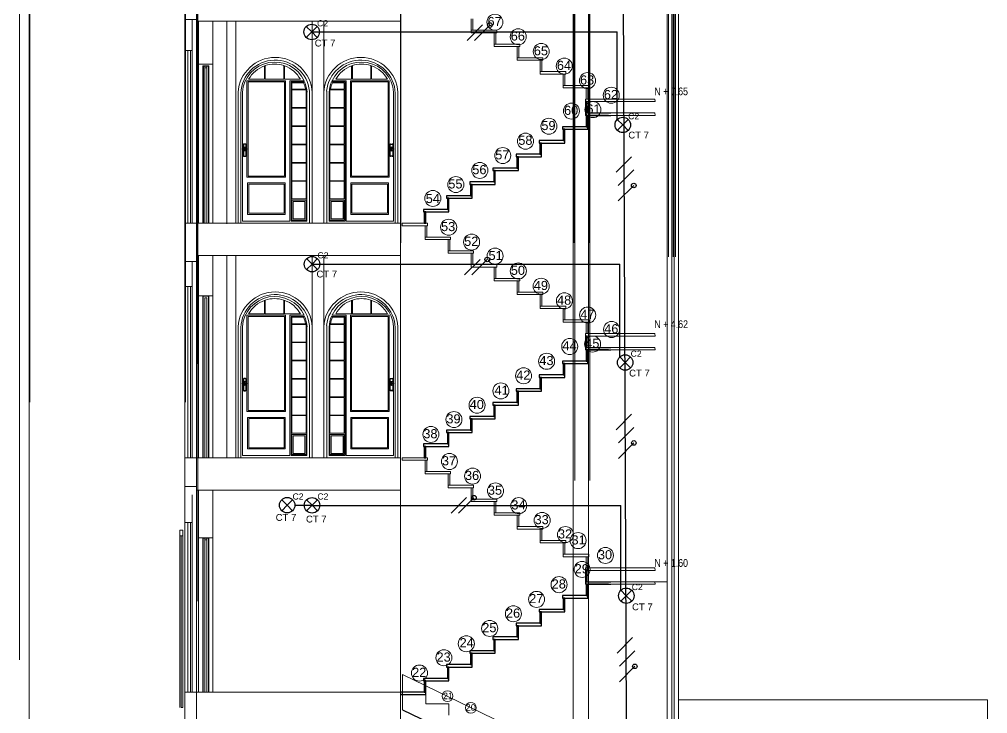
# Model space of a CAD drawing. Header units: metres. Extents: x 0 to 175, y -70 to 21.
# Drawn here: x 137.7 to 150.26, y -63.19 to -54.19 of the extents above; entities that cross this region are included whole.
import ezdxf

# ---------------------------------------------------------------- set-up
doc = ezdxf.new("R2010")
doc.units = ezdxf.units.M
doc.header["$LTSCALE"] = 0.5
for name, color, linetype, lineweight in [('arquitecturapasito', 252, 'Continuous', 5), ('DEP-LEJOS1', 36, 'Continuous', 25), ('DEP-LEJOS2', 36, 'Continuous', 9), ('escaleras', 44, 'Continuous', 9), ('puertas', 34, 'Continuous', 9)]:
    doc.layers.add(name, color=color, linetype=linetype, lineweight=lineweight)
for name, color, linetype in [('FASES', 7, 'Continuous'), ('LUMINARIA', 1, 'Continuous'), ('TUBERIA-TECHO-PARED', 7, 'Continuous')]:
    doc.layers.add(name, color=color, linetype=linetype)
doc.styles.add('MtXpl_Arial_Narrow', font='')
doc.styles.get("Standard").update_dxf_attribs({"font": 'arial.ttf'})
doc.styles.get('MtXpl_Arial_Narrow').set_extended_font_data('Arial Narrow')

# ---------------------------------------------------------------- blocks, each defined once
blk = doc.blocks.new('Lampara')
at = {"layer": 'LUMINARIA'}
for q in [(-0.071, 0.071), (-0.071, -0.071), (0.071, 0.071), (0.071, -0.071)]:
    blk.add_line((0, 0), q, dxfattribs=at)
blk.add_circle((0, 0), 0.1, dxfattribs=at)
blk = doc.blocks.new('FASE NEUTRO')
at = {"layer": 'FASES', "ltscale": 0.5}
h = blk.add_hatch(dxfattribs=at)
h.set_pattern_fill('ANGLE', color=256)
h.set_pattern_definition([(0, (0, 0), (0, 6.985), [5.08, -1.905]), (90, (0, 0), (-6.985, 4e-16), [5.08, -1.905])])
h.paths.add_polyline_path([(0.07, 0.1, 1), (0.13, 0.1, 1)])
blk.add_lwpolyline([(-0.1, -0.1), (0.1, 0.1)], dxfattribs=at)
blk.add_circle((0.1, 0.1), 0.03, dxfattribs=at)
blk = doc.blocks.new('FASE')
at = {"layer": 'FASES', "ltscale": 0.5}
blk.add_line((-0.1, -0.1), (0.1, 0.1), dxfattribs=at)

msp = doc.modelspace()

# ---------------------------------------------------------------- linework, layer by layer
for p, q in [((140.606, -55.817), (140.606, -55.854)), ((140.608, -55.817), (140.608, -55.853)), ((140.636, -55.809), (140.615, -55.809)), ((140.636, -55.81), (140.615, -55.81)), ((140.643, -55.853), (140.643, -55.817)), ((140.644, -55.854), (140.644, -55.817)), ((142.508, -55.854), (142.508, -55.817)), ((142.509, -55.853), (142.509, -55.817)), ((142.517, -55.809), (142.538, -55.809)), ((142.517, -55.81), (142.538, -55.81)), ((142.545, -55.817), (142.545, -55.853)), ((142.546, -55.817), (142.546, -55.854)), ((140.606, -55.891), (140.606, -55.959)), ((140.608, -55.892), (140.608, -55.959)), ((140.615, -55.966), (140.636, -55.966)), ((140.615, -55.967), (140.636, -55.967)), ((140.643, -55.959), (140.643, -55.892)), ((140.644, -55.959), (140.644, -55.891)), ((142.508, -55.959), (142.508, -55.891)), ((142.509, -55.959), (142.509, -55.892)), ((142.538, -55.966), (142.517, -55.966)), ((142.538, -55.967), (142.517, -55.967)), ((142.545, -55.892), (142.545, -55.959)), ((142.546, -55.891), (142.546, -55.959)), ((140.606, -58.857), (140.606, -58.893)), ((140.608, -58.857), (140.608, -58.892)), ((140.636, -58.849), (140.615, -58.849)), ((140.636, -58.85), (140.615, -58.85)), ((140.643, -58.892), (140.643, -58.857)), ((140.644, -58.893), (140.644, -58.857)), ((142.508, -58.893), (142.508, -58.857)), ((142.509, -58.892), (142.509, -58.857)), ((142.517, -58.849), (142.538, -58.849)), ((142.517, -58.85), (142.538, -58.85)), ((142.545, -58.857), (142.545, -58.892)), ((142.546, -58.857), (142.546, -58.893)), ((140.606, -58.93), (140.606, -58.998)), ((140.608, -58.931), (140.608, -58.998)), ((140.643, -58.998), (140.643, -58.931)), ((140.644, -58.998), (140.644, -58.93)), ((142.508, -58.998), (142.508, -58.93)), ((142.509, -58.998), (142.509, -58.931)), ((142.545, -58.931), (142.545, -58.998)), ((142.546, -58.93), (142.546, -58.998)), ((140.615, -59.005), (140.636, -59.005)), ((140.615, -59.007), (140.636, -59.007)), ((142.538, -59.005), (142.517, -59.005)), ((142.538, -59.007), (142.517, -59.007))]:
    msp.add_line(p, q)
for centre, radius in [((140.625, -55.872), 0.0263), ((142.527, -55.872), 0.0263), ((140.625, -55.872), 0.0233), ((140.625, -55.872), 0.00929), ((142.527, -55.872), 0.0233), ((142.527, -55.872), 0.00929), ((140.625, -58.912), 0.0263), ((140.625, -58.912), 0.0233), ((140.625, -58.912), 0.00929), ((142.527, -58.912), 0.0263), ((142.527, -58.912), 0.0233), ((142.527, -58.912), 0.00929)]:
    msp.add_circle(centre, radius)
for centre, radius, start, end in [((140.615, -55.817), 0.00828, 90, 180), ((140.615, -55.817), 0.00706, 90, 180), ((140.636, -55.817), 0.00828, 0, 90), ((140.636, -55.817), 0.00706, 0, 90), ((142.517, -55.817), 0.00828, 90, 180), ((142.517, -55.817), 0.00706, 90, 180), ((142.538, -55.817), 0.00828, 0, 90), ((142.538, -55.817), 0.00706, 0, 90), ((140.615, -55.959), 0.00828, 180, 270), ((140.615, -55.959), 0.00706, 180, 270), ((140.636, -55.959), 0.00828, 270, 0), ((140.636, -55.959), 0.00706, 270, 0), ((142.517, -55.959), 0.00828, 180, 270), ((142.517, -55.959), 0.00706, 180, 270), ((142.538, -55.959), 0.00828, 270, 0), ((142.538, -55.959), 0.00706, 270, 0), ((140.615, -58.857), 0.00828, 90, 180), ((140.615, -58.857), 0.00706, 90, 180), ((140.636, -58.857), 0.00828, 0, 90), ((140.636, -58.857), 0.00706, 0, 90), ((142.517, -58.857), 0.00828, 90, 180), ((142.517, -58.857), 0.00706, 90, 180), ((142.538, -58.857), 0.00828, 0, 90), ((142.538, -58.857), 0.00706, 0, 90), ((140.615, -58.998), 0.00828, 180, 270), ((140.615, -58.998), 0.00706, 180, 270), ((140.636, -58.998), 0.00828, 270, 0), ((140.636, -58.998), 0.00706, 270, 0), ((142.517, -58.998), 0.00828, 180, 270), ((142.517, -58.998), 0.00706, 180, 270), ((142.538, -58.998), 0.00828, 270, 0), ((142.538, -58.998), 0.00706, 270, 0)]:
    msp.add_arc(centre, radius, start, end)
at = {"layer": 'arquitecturapasito', "color": 252}
for p, q in [((144.893, -57.088), (144.893, -36.388)), ((145.088, -36.388), (145.088, -57.088)), ((140.007, -58.656), (140.007, -37.398)), ((137.841, -59.156), (137.841, -39.456)), ((139.857, -59.156), (139.857, -39.456)), ((144.903, -60.169), (144.903, -39.469)), ((145.098, -39.469), (145.098, -60.169)), ((146.118, -57.269), (146.118, -39.469)), ((137.705, -62.495), (137.705, -40.479)), ((140.018, -61.737), (140.018, -40.479)), ((146.25, -56.02), (146.25, -45.365)), ((144.885, -66.215), (144.885, -45.515)), ((145.08, -45.515), (145.08, -66.215)), ((146.1, -63.315), (146.1, -45.515)), ((139.999, -67.783), (139.999, -46.525)), ((142.651, -48.129), (142.651, -57.088)), ((137.833, -68.283), (137.833, -48.583)), ((139.849, -68.283), (139.849, -48.583)), ((142.643, -53.796), (142.643, -54.196)), ((139.999, -54.195), (139.849, -54.195)), ((140.028, -56.835), (140.028, -54.215)), ((140.028, -54.216), (142.643, -54.216)), ((140.213, -56.835), (140.212, -54.215)), ((140.395, -54.215), (140.395, -56.841)), ((140.509, -54.215), (140.509, -56.835)), ((141.501, -54.215), (141.501, -56.835)), ((141.651, -54.215), (141.651, -56.835)), ((142.643, -54.195), (142.643, -56.835)), ((139.943, -54.595), (139.851, -54.595)), ((139.924, -56.835), (139.924, -54.595)), ((140.212, -54.771), (140.028, -54.771)), ((140.084, -54.795), (140.161, -54.795)), ((140.085, -54.795), (140.085, -56.835)), ((140.089, -54.8), (140.156, -54.8)), ((140.09, -54.8), (140.09, -56.835)), ((140.109, -54.82), (140.136, -54.82)), ((140.11, -54.8), (140.11, -56.835)), ((140.136, -56.835), (140.136, -54.8)), ((140.156, -56.835), (140.156, -54.8)), ((140.161, -56.835), (140.161, -54.795)), ((140.882, -54.968), (140.882, -54.795)), ((140.892, -54.968), (140.892, -54.791)), ((141.132, -54.968), (141.132, -54.791)), ((141.142, -54.968), (141.142, -54.795)), ((142.011, -54.968), (142.011, -54.795)), ((142.021, -54.968), (142.021, -54.791)), ((142.261, -54.968), (142.261, -54.791)), ((142.271, -54.968), (142.271, -54.795)), ((140.676, -54.968), (140.882, -54.968)), ((140.892, -54.968), (141.132, -54.968)), ((141.142, -54.968), (141.348, -54.968)), ((142.011, -54.968), (141.805, -54.968)), ((142.261, -54.968), (142.021, -54.968)), ((142.477, -54.968), (142.271, -54.968)), ((140.655, -54.988), (141.156, -54.988)), ((140.655, -56.238), (140.655, -54.988)), ((140.67, -55.003), (141.141, -55.003)), ((140.67, -56.223), (140.67, -55.003)), ((141.141, -55.003), (141.141, -56.223)), ((141.156, -54.988), (141.156, -56.238)), ((141.212, -56.808), (141.212, -54.988)), ((141.212, -54.988), (141.395, -54.988)), ((141.226, -56.806), (141.226, -55.003)), ((141.226, -55.003), (141.402, -55.003)), ((141.238, -55.098), (141.238, -55.013)), ((141.238, -55.013), (141.39, -55.013)), ((141.926, -55.003), (141.75, -55.003)), ((141.94, -54.988), (141.757, -54.988)), ((141.915, -55.013), (141.763, -55.013)), ((141.915, -55.098), (141.915, -55.013)), ((141.926, -56.806), (141.926, -55.003)), ((141.94, -56.808), (141.94, -54.988)), ((142.498, -54.988), (141.996, -54.988)), ((141.996, -54.988), (141.996, -56.238)), ((142.483, -55.003), (142.011, -55.003)), ((142.011, -55.003), (142.011, -56.223)), ((142.483, -56.223), (142.483, -55.003)), ((142.498, -56.238), (142.498, -54.988)), ((140.541, -56.835), (140.541, -55.138)), ((140.576, -56.835), (140.576, -55.149)), ((140.596, -55.137), (140.596, -56.808)), ((141.416, -55.098), (141.238, -55.098)), ((141.238, -55.107), (141.238, -55.335)), ((141.238, -55.107), (141.423, -55.107)), ((141.423, -55.335), (141.423, -55.107)), ((141.433, -55.137), (141.433, -56.806)), ((141.465, -55.122), (141.465, -56.835)), ((141.501, -55.138), (141.501, -56.835)), ((141.651, -55.138), (141.651, -56.835)), ((141.688, -55.122), (141.688, -56.835)), ((141.719, -55.137), (141.719, -56.806)), ((141.73, -55.335), (141.73, -55.107)), ((141.915, -55.107), (141.73, -55.107)), ((141.736, -55.098), (141.915, -55.098)), ((141.915, -55.107), (141.915, -55.335)), ((142.556, -55.137), (142.556, -56.808)), ((142.577, -56.835), (142.577, -55.149)), ((142.611, -56.835), (142.611, -55.138)), ((141.238, -55.335), (141.423, -55.335)), ((141.238, -55.342), (141.238, -55.571)), ((141.238, -55.342), (141.423, -55.342)), ((141.423, -55.571), (141.423, -55.342)), ((141.915, -55.335), (141.73, -55.335)), ((141.73, -55.571), (141.73, -55.342)), ((141.915, -55.342), (141.73, -55.342)), ((141.915, -55.342), (141.915, -55.571)), ((141.238, -55.571), (141.423, -55.571)), ((141.238, -55.58), (141.238, -55.809)), ((141.238, -55.58), (141.423, -55.58)), ((141.423, -55.809), (141.423, -55.58)), ((141.915, -55.571), (141.73, -55.571)), ((141.73, -55.809), (141.73, -55.58)), ((141.915, -55.58), (141.73, -55.58)), ((141.915, -55.58), (141.915, -55.809)), ((141.238, -55.809), (141.423, -55.809)), ((141.238, -55.817), (141.238, -56.046)), ((141.238, -55.817), (141.423, -55.817)), ((141.423, -56.046), (141.423, -55.817)), ((141.915, -55.809), (141.73, -55.809)), ((141.73, -56.046), (141.73, -55.817)), ((141.915, -55.817), (141.73, -55.817)), ((141.915, -55.817), (141.915, -56.046)), ((141.238, -56.046), (141.423, -56.046)), ((141.238, -56.055), (141.238, -56.284)), ((141.238, -56.055), (141.423, -56.055)), ((141.423, -56.284), (141.423, -56.055)), ((141.915, -56.046), (141.73, -56.046)), ((141.73, -56.284), (141.73, -56.055)), ((141.915, -56.055), (141.73, -56.055)), ((141.915, -56.055), (141.915, -56.284)), ((146.25, -58.67), (146.25, -55.995)), ((141.141, -56.223), (140.67, -56.223)), ((142.011, -56.223), (142.483, -56.223)), ((141.156, -56.238), (140.655, -56.238)), ((140.662, -56.312), (141.152, -56.312)), ((140.662, -56.72), (140.662, -56.312)), ((140.677, -56.327), (141.137, -56.327)), ((140.677, -56.705), (140.677, -56.327)), ((141.137, -56.327), (141.137, -56.705)), ((141.152, -56.312), (141.152, -56.72)), ((141.238, -56.284), (141.423, -56.284)), ((141.238, -56.289), (141.238, -56.518)), ((141.238, -56.289), (141.423, -56.289)), ((141.423, -56.518), (141.423, -56.289)), ((141.915, -56.284), (141.73, -56.284)), ((141.73, -56.518), (141.73, -56.289)), ((141.915, -56.289), (141.73, -56.289)), ((141.915, -56.289), (141.915, -56.518)), ((141.996, -56.238), (142.498, -56.238)), ((142.491, -56.312), (142, -56.312)), ((142, -56.312), (142, -56.72)), ((142.476, -56.327), (142.015, -56.327)), ((142.015, -56.327), (142.015, -56.705)), ((142.476, -56.705), (142.476, -56.327)), ((142.491, -56.72), (142.491, -56.312)), ((141.237, -56.536), (141.421, -56.536)), ((141.237, -56.794), (141.237, -56.536)), ((141.238, -56.518), (141.423, -56.518)), ((141.252, -56.551), (141.406, -56.551)), ((141.252, -56.779), (141.252, -56.551)), ((141.406, -56.551), (141.406, -56.779)), ((141.421, -56.536), (141.421, -56.794)), ((141.915, -56.518), (141.73, -56.518)), ((141.916, -56.536), (141.731, -56.536)), ((141.731, -56.536), (141.731, -56.794)), ((141.901, -56.551), (141.746, -56.551)), ((141.746, -56.551), (141.746, -56.779)), ((141.901, -56.779), (141.901, -56.551)), ((141.916, -56.794), (141.916, -56.536)), ((141.152, -56.72), (140.662, -56.72)), ((141.137, -56.705), (140.677, -56.705)), ((142, -56.72), (142.491, -56.72)), ((142.015, -56.705), (142.476, -56.705)), ((142.643, -56.835), (139.849, -56.835)), ((139.849, -56.835), (139.999, -56.835)), ((141.501, -56.835), (140.541, -56.835)), ((141.465, -56.835), (140.576, -56.835)), ((140.596, -56.808), (141.212, -56.808)), ((141.433, -56.806), (141.226, -56.806)), ((141.421, -56.794), (141.237, -56.794)), ((141.406, -56.779), (141.252, -56.779)), ((141.651, -56.835), (142.611, -56.835)), ((141.688, -56.835), (142.577, -56.835)), ((141.719, -56.806), (141.926, -56.806)), ((141.731, -56.794), (141.916, -56.794)), ((141.746, -56.779), (141.901, -56.779)), ((142.556, -56.808), (141.94, -56.808)), ((142.643, -56.835), (142.643, -57.255)), ((139.999, -57.332), (139.849, -57.332)), ((139.999, -57.255), (142.643, -57.255)), ((140.028, -59.875), (140.028, -57.255)), ((140.212, -59.875), (140.212, -57.255)), ((140.395, -57.255), (140.395, -59.875)), ((140.509, -57.255), (140.509, -59.875)), ((141.501, -57.255), (141.501, -59.875)), ((141.651, -57.255), (141.651, -59.875)), ((142.643, -57.255), (142.643, -66.215)), ((139.849, -57.655), (139.943, -57.655)), ((140.028, -59.875), (140.028, -57.775)), ((140.212, -57.775), (140.028, -57.775)), ((140.084, -57.775), (140.161, -57.775)), ((140.084, -57.775), (140.084, -59.875)), ((140.089, -57.78), (140.156, -57.78)), ((140.089, -57.78), (140.089, -59.875)), ((140.109, -57.8), (140.136, -57.8)), ((140.109, -57.8), (140.109, -59.875)), ((140.136, -59.875), (140.136, -57.8)), ((140.156, -59.875), (140.156, -57.78)), ((140.161, -59.875), (140.161, -57.775)), ((140.212, -59.875), (140.212, -57.775)), ((140.882, -58.008), (140.882, -57.834)), ((140.892, -58.008), (140.892, -57.831)), ((141.132, -58.008), (141.132, -57.831)), ((141.142, -58.008), (141.142, -57.834)), ((142.011, -58.008), (142.011, -57.834)), ((142.021, -58.008), (142.021, -57.831)), ((142.261, -58.008), (142.261, -57.831)), ((142.271, -58.008), (142.271, -57.834)), ((140.655, -58.027), (141.156, -58.027)), ((140.655, -59.277), (140.655, -58.027)), ((140.67, -58.042), (141.141, -58.042)), ((140.67, -59.262), (140.67, -58.042)), ((140.676, -58.008), (140.882, -58.008)), ((140.892, -58.008), (141.132, -58.008)), ((141.141, -58.042), (141.141, -59.262)), ((141.142, -58.008), (141.348, -58.008)), ((141.156, -58.027), (141.156, -59.277)), ((141.212, -59.848), (141.212, -58.027)), ((141.212, -58.027), (141.395, -58.027)), ((141.226, -59.845), (141.226, -58.042)), ((141.226, -58.042), (141.402, -58.042)), ((141.238, -58.138), (141.238, -58.052)), ((141.238, -58.052), (141.39, -58.052)), ((141.926, -58.042), (141.75, -58.042)), ((141.94, -58.027), (141.757, -58.027)), ((141.915, -58.052), (141.763, -58.052)), ((142.011, -58.008), (141.805, -58.008)), ((141.915, -58.138), (141.915, -58.052)), ((141.926, -59.845), (141.926, -58.042)), ((141.94, -59.848), (141.94, -58.027)), ((142.498, -58.027), (141.996, -58.027)), ((141.996, -58.027), (141.996, -59.277)), ((142.483, -58.042), (142.011, -58.042)), ((142.011, -58.042), (142.011, -59.262)), ((142.261, -58.008), (142.021, -58.008)), ((142.477, -58.008), (142.271, -58.008)), ((142.483, -59.262), (142.483, -58.042)), ((142.498, -59.277), (142.498, -58.027)), ((140.541, -59.875), (140.541, -58.178)), ((140.576, -59.875), (140.576, -58.189)), ((140.596, -58.176), (140.596, -59.848)), ((141.416, -58.138), (141.238, -58.138)), ((141.238, -58.146), (141.238, -58.375)), ((141.238, -58.146), (141.423, -58.146)), ((141.423, -58.375), (141.423, -58.146)), ((141.433, -58.176), (141.433, -59.845)), ((141.465, -58.162), (141.465, -59.875)), ((141.501, -58.178), (141.501, -59.875)), ((141.651, -58.178), (141.651, -59.875)), ((141.688, -58.162), (141.688, -59.875)), ((141.719, -58.176), (141.719, -59.845)), ((141.73, -58.375), (141.73, -58.146)), ((141.915, -58.146), (141.73, -58.146)), ((141.736, -58.138), (141.915, -58.138)), ((141.915, -58.146), (141.915, -58.375)), ((142.556, -58.176), (142.556, -59.848)), ((142.577, -59.875), (142.577, -58.189)), ((142.611, -59.875), (142.611, -58.178)), ((141.238, -58.375), (141.423, -58.375)), ((141.238, -58.382), (141.238, -58.611)), ((141.238, -58.382), (141.423, -58.382)), ((141.423, -58.611), (141.423, -58.382)), ((141.915, -58.375), (141.73, -58.375)), ((141.73, -58.611), (141.73, -58.382)), ((141.915, -58.382), (141.73, -58.382)), ((141.915, -58.382), (141.915, -58.611)), ((141.238, -58.611), (141.423, -58.611)), ((141.238, -58.62), (141.238, -58.848)), ((141.238, -58.62), (141.423, -58.62)), ((141.423, -58.848), (141.423, -58.62)), ((141.915, -58.611), (141.73, -58.611)), ((141.73, -58.848), (141.73, -58.62)), ((141.915, -58.62), (141.73, -58.62)), ((141.915, -58.62), (141.915, -58.848)), ((146.25, -58.82), (146.25, -58.67)), ((141.238, -58.848), (141.423, -58.848)), ((141.238, -58.857), (141.238, -59.086)), ((141.238, -58.857), (141.423, -58.857)), ((141.423, -59.086), (141.423, -58.857)), ((141.915, -58.848), (141.73, -58.848)), ((141.73, -59.086), (141.73, -58.857)), ((141.915, -58.857), (141.73, -58.857)), ((141.915, -58.857), (141.915, -59.086)), ((146.25, -63.315), (146.25, -58.82)), ((141.238, -59.086), (141.423, -59.086)), ((141.238, -59.095), (141.238, -59.323)), ((141.238, -59.095), (141.423, -59.095)), ((141.423, -59.323), (141.423, -59.095)), ((141.915, -59.086), (141.73, -59.086)), ((141.73, -59.323), (141.73, -59.095)), ((141.915, -59.095), (141.73, -59.095)), ((141.915, -59.095), (141.915, -59.323)), ((141.156, -59.277), (140.655, -59.277)), ((140.662, -59.352), (141.152, -59.352)), ((140.662, -59.76), (140.662, -59.352)), ((141.141, -59.262), (140.67, -59.262)), ((141.152, -59.352), (141.152, -59.76)), ((141.238, -59.323), (141.423, -59.323)), ((141.238, -59.328), (141.238, -59.557)), ((141.238, -59.328), (141.423, -59.328)), ((141.423, -59.557), (141.423, -59.328)), ((141.915, -59.323), (141.73, -59.323)), ((141.73, -59.557), (141.73, -59.328)), ((141.915, -59.328), (141.73, -59.328)), ((141.915, -59.328), (141.915, -59.557)), ((141.996, -59.277), (142.498, -59.277)), ((142.491, -59.352), (142, -59.352)), ((142, -59.352), (142, -59.76)), ((142.011, -59.262), (142.483, -59.262)), ((142.491, -59.76), (142.491, -59.352)), ((140.677, -59.367), (141.137, -59.367)), ((140.677, -59.745), (140.677, -59.367)), ((141.137, -59.367), (141.137, -59.745)), ((142.476, -59.367), (142.015, -59.367)), ((142.015, -59.367), (142.015, -59.745)), ((142.476, -59.745), (142.476, -59.367)), ((141.237, -59.575), (141.421, -59.575)), ((141.237, -59.834), (141.237, -59.575)), ((141.238, -59.557), (141.423, -59.557)), ((141.252, -59.59), (141.406, -59.59)), ((141.252, -59.819), (141.252, -59.59)), ((141.406, -59.59), (141.406, -59.819)), ((141.421, -59.575), (141.421, -59.834)), ((141.915, -59.557), (141.73, -59.557)), ((141.916, -59.575), (141.731, -59.575)), ((141.731, -59.575), (141.731, -59.834)), ((141.901, -59.59), (141.746, -59.59)), ((141.746, -59.59), (141.746, -59.819)), ((141.901, -59.819), (141.901, -59.59)), ((141.916, -59.834), (141.916, -59.575)), ((140.596, -59.848), (141.212, -59.848)), ((141.152, -59.76), (140.662, -59.76)), ((141.137, -59.745), (140.677, -59.745)), ((141.433, -59.845), (141.226, -59.845)), ((141.421, -59.834), (141.237, -59.834)), ((141.406, -59.819), (141.252, -59.819)), ((141.719, -59.845), (141.926, -59.845)), ((141.731, -59.834), (141.916, -59.834)), ((141.746, -59.819), (141.901, -59.819)), ((142.556, -59.848), (141.94, -59.848)), ((142, -59.76), (142.491, -59.76)), ((142.015, -59.745), (142.476, -59.745)), ((139.849, -59.875), (142.643, -59.875)), ((139.999, -59.875), (139.849, -59.875)), ((141.501, -59.875), (140.541, -59.875)), ((141.465, -59.875), (140.576, -59.875)), ((141.651, -59.875), (142.611, -59.875)), ((141.688, -59.875), (142.577, -59.875)), ((142.643, -59.875), (142.643, -60.295)), ((139.998, -60.247), (139.848, -60.247)), ((142.643, -60.295), (139.999, -60.295)), ((140.028, -62.915), (140.028, -60.295)), ((140.212, -62.915), (140.212, -60.295)), ((140.028, -62.915), (140.028, -60.395)), ((140.212, -62.915), (140.212, -60.395)), ((139.849, -60.714), (139.943, -60.714)), ((140.212, -60.914), (140.028, -60.914)), ((140.084, -60.915), (140.084, -62.915)), ((140.086, -60.915), (140.162, -60.915)), ((140.089, -60.92), (140.089, -62.915)), ((140.091, -60.92), (140.157, -60.92)), ((140.109, -60.92), (140.109, -62.915)), ((140.111, -60.94), (140.137, -60.94)), ((140.136, -62.915), (140.136, -60.92)), ((140.156, -62.915), (140.156, -60.92)), ((140.161, -62.915), (140.161, -60.915)), ((146.1, -61.484), (145.043, -61.484)), ((139.999, -62.915), (139.849, -62.915)), ((139.999, -62.915), (142.643, -62.915)), ((140.084, -62.915), (140.161, -62.915)), ((139.8, -63.115), (139.823, -63.115)), ((146.25, -63.015), (150.255, -63.015)), ((150.255, -63.015), (150.255, -66.615))]:
    msp.add_line(p, q, dxfattribs=at)
at = {"layer": 'arquitecturapasito', "color": 252, "ltscale": 0.025}
for p, q in [((146.178, -57.269), (146.178, -39.469)), ((146.208, -57.269), (146.208, -39.469)), ((146.16, -63.315), (146.16, -45.515)), ((146.19, -63.315), (146.19, -45.515))]:
    msp.add_line(p, q, dxfattribs=at)
at = {"layer": 'arquitecturapasito', "color": 252, "ltscale": 6}
for p, q in [((139.943, -54.195), (139.943, -56.835)), ((139.887, -54.595), (139.887, -56.835)), ((139.943, -57.332), (139.943, -59.875)), ((139.887, -57.655), (139.887, -59.875)), ((139.924, -57.655), (139.924, -59.875)), ((139.943, -58.426), (139.943, -59.875)), ((139.943, -60.357), (139.943, -62.915)), ((139.887, -60.715), (139.887, -62.915)), ((139.924, -60.715), (139.924, -62.915)), ((139.823, -60.815), (139.784, -60.815)), ((139.784, -63.115), (139.784, -60.815)), ((139.823, -63.115), (139.823, -60.815)), ((139.784, -60.889), (139.823, -60.889)), ((139.802, -60.889), (139.802, -63.115)), ((139.804, -60.889), (139.804, -63.115))]:
    msp.add_line(p, q, dxfattribs=at)
at = {"layer": 'arquitecturapasito', "color": 252, "linetype": 'ByBlock'}
for centre, radius in [((143.869, -54.228), 0.104), ((144.171, -54.417), 0.104), ((144.469, -54.608), 0.104), ((144.768, -54.797), 0.104), ((145.069, -54.986), 0.104), ((145.377, -55.175), 0.104), ((144.861, -55.381), 0.104), ((145.139, -55.362), 0.104), ((144.568, -55.577), 0.104), ((144.265, -55.771), 0.104), ((143.97, -55.957), 0.104), ((143.673, -56.15), 0.104), ((143.362, -56.334), 0.104), ((143.064, -56.513), 0.104), ((143.269, -56.887), 0.104), ((143.567, -57.079), 0.104), ((143.871, -57.261), 0.104), ((144.172, -57.454), 0.104), ((144.468, -57.652), 0.104), ((144.769, -57.841), 0.104), ((145.071, -58.025), 0.104), ((145.381, -58.213), 0.104), ((144.838, -58.433), 0.104), ((145.135, -58.401), 0.104), ((144.539, -58.625), 0.104), ((144.24, -58.813), 0.104), ((143.946, -59.009), 0.104), ((143.637, -59.195), 0.104), ((143.338, -59.38), 0.104), ((143.039, -59.573), 0.104), ((143.279, -59.924), 0.104), ((143.579, -60.114), 0.104), ((143.876, -60.305), 0.104), ((144.178, -60.497), 0.104), ((144.481, -60.688), 0.104), ((144.783, -60.872), 0.104), ((144.947, -60.95), 0.104), ((145.301, -61.142), 0.104), ((144.999, -61.324), 0.104), ((144.7, -61.521), 0.104), ((144.409, -61.712), 0.104), ((144.108, -61.899), 0.104), ((143.801, -62.089), 0.104), ((143.498, -62.287), 0.104), ((143.208, -62.469), 0.104), ((142.891, -62.667), 0.104), ((143.254, -62.967), 0.0708), ((143.557, -63.118), 0.0708)]:
    msp.add_circle(centre, radius, dxfattribs=at)
at = {"layer": 'arquitecturapasito', "color": 252}
for centre, radius, start, end in [((141.021, -55.166), 0.481, 3.3136, 176.6864), ((142.131, -55.166), 0.481, 3.3136, 176.6864), ((141.021, -55.166), 0.446, 5.6976, 177.7805), ((141.015, -55.164), 0.419, 24.8245, 176.3123), ((141.012, -55.157), 0.385, 109.7097, 150.6365), ((141.012, -55.157), 0.385, 71.8617, 108.1383), ((141.012, -55.157), 0.385, 29.3635, 70.2903), ((142.131, -55.166), 0.446, 2.2195, 174.3024), ((142.138, -55.164), 0.419, 3.6877, 155.1755), ((142.141, -55.157), 0.385, 109.7097, 150.6365), ((142.141, -55.157), 0.385, 71.8617, 108.1383), ((142.141, -55.157), 0.385, 29.3635, 70.2903), ((141.096, -55.15), 0.324, 9.2489, 25.0806), ((141.015, -55.164), 0.419, 3.6877, 22.5861), ((142.138, -55.164), 0.419, 157.4139, 176.3123), ((142.057, -55.15), 0.324, 154.9194, 170.7511), ((141.021, -58.206), 0.481, 3.3136, 176.6864), ((142.131, -58.206), 0.481, 3.3136, 176.6864), ((141.021, -58.206), 0.446, 5.6976, 177.7805), ((141.015, -58.203), 0.419, 24.8245, 176.3123), ((141.012, -58.197), 0.385, 109.7097, 150.6365), ((141.012, -58.197), 0.385, 71.8617, 108.1383), ((141.012, -58.197), 0.385, 29.3635, 70.2903), ((142.131, -58.206), 0.446, 2.2195, 174.3024), ((142.138, -58.203), 0.419, 3.6877, 155.1755), ((142.141, -58.197), 0.385, 109.7097, 150.6365), ((142.141, -58.197), 0.385, 71.8617, 108.1383), ((142.141, -58.197), 0.385, 29.3635, 70.2903), ((141.096, -58.19), 0.324, 9.2489, 25.0806), ((141.015, -58.203), 0.419, 3.6877, 22.5861), ((142.138, -58.203), 0.419, 157.4139, 176.3123), ((142.057, -58.19), 0.324, 154.9194, 170.7511)]:
    msp.add_arc(centre, radius, start, end, dxfattribs=at)
at = {"layer": 'DEP-LEJOS1'}
for p, q in [((145.064, -55.258), (145.043, -55.258)), ((145.043, -55.258), (145.043, -55.405)), ((145.064, -55.405), (145.064, -55.258)), ((145.043, -55.405), (145.043, -55.437)), ((145.043, -55.405), (145.064, -55.405)), ((145.073, -55.437), (145.053, -55.437)), ((145.053, -55.437), (145.053, -55.584)), ((145.073, -55.584), (145.073, -55.437)), ((145.073, -55.584), (144.743, -55.584)), ((144.743, -55.584), (144.743, -55.616)), ((145.053, -55.584), (145.073, -55.584)), ((145.073, -55.616), (145.073, -55.584)), ((144.743, -55.616), (145.073, -55.616)), ((144.773, -55.616), (144.753, -55.616)), ((144.753, -55.616), (144.753, -55.763)), ((144.773, -55.763), (144.773, -55.616)), ((144.773, -55.763), (144.443, -55.763)), ((144.443, -55.763), (144.443, -55.795)), ((144.443, -55.795), (144.773, -55.795)), ((144.473, -55.795), (144.453, -55.795)), ((144.453, -55.795), (144.453, -55.941)), ((144.473, -55.941), (144.473, -55.795)), ((144.753, -55.763), (144.773, -55.763)), ((144.773, -55.795), (144.773, -55.763)), ((144.473, -55.941), (144.143, -55.941)), ((144.143, -55.941), (144.143, -55.973)), ((144.143, -55.973), (144.473, -55.973)), ((144.173, -55.973), (144.153, -55.973)), ((144.153, -55.973), (144.153, -56.12)), ((144.173, -56.12), (144.173, -55.973)), ((144.453, -55.941), (144.473, -55.941)), ((144.473, -55.973), (144.473, -55.941)), ((144.173, -56.12), (143.843, -56.12)), ((143.843, -56.12), (143.843, -56.152)), ((143.843, -56.152), (144.173, -56.152)), ((143.873, -56.152), (143.853, -56.152)), ((143.853, -56.152), (143.853, -56.299)), ((143.873, -56.299), (143.873, -56.152)), ((144.153, -56.12), (144.173, -56.12)), ((144.173, -56.152), (144.173, -56.12)), ((143.873, -56.299), (143.543, -56.299)), ((143.543, -56.299), (143.543, -56.331)), ((143.543, -56.331), (143.873, -56.331)), ((143.573, -56.331), (143.553, -56.331)), ((143.553, -56.331), (143.553, -56.478)), ((143.573, -56.478), (143.573, -56.331)), ((143.853, -56.299), (143.873, -56.299)), ((143.873, -56.331), (143.873, -56.299)), ((143.573, -56.478), (143.243, -56.478)), ((143.243, -56.478), (143.243, -56.51)), ((143.243, -56.51), (143.573, -56.51)), ((143.273, -56.51), (143.253, -56.51)), ((143.253, -56.51), (143.253, -56.657)), ((143.273, -56.657), (143.273, -56.51)), ((143.553, -56.478), (143.573, -56.478)), ((143.573, -56.51), (143.573, -56.478)), ((143.273, -56.657), (142.943, -56.657)), ((142.943, -56.657), (142.943, -56.689)), ((142.943, -56.689), (143.273, -56.689)), ((142.973, -56.689), (142.953, -56.689)), ((142.953, -56.689), (142.953, -56.835)), ((142.973, -56.835), (142.973, -56.689)), ((143.253, -56.657), (143.273, -56.657)), ((143.273, -56.689), (143.273, -56.657)), ((142.953, -56.835), (142.973, -56.835)), ((145.064, -58.298), (145.043, -58.298)), ((145.043, -58.298), (145.043, -58.445)), ((145.064, -58.445), (145.064, -58.298)), ((145.043, -58.445), (145.043, -58.477)), ((145.043, -58.445), (145.064, -58.445)), ((145.073, -58.477), (145.053, -58.477)), ((145.053, -58.477), (145.053, -58.623)), ((145.073, -58.623), (145.073, -58.477)), ((145.073, -58.623), (144.743, -58.623)), ((144.743, -58.623), (144.743, -58.655)), ((144.743, -58.655), (145.073, -58.655)), ((144.773, -58.655), (144.753, -58.655)), ((144.753, -58.655), (144.753, -58.802)), ((144.773, -58.802), (144.773, -58.655)), ((145.053, -58.623), (145.073, -58.623)), ((145.073, -58.655), (145.073, -58.623)), ((144.773, -58.802), (144.443, -58.802)), ((144.443, -58.802), (144.443, -58.834)), ((144.443, -58.834), (144.773, -58.834)), ((144.473, -58.834), (144.453, -58.834)), ((144.453, -58.834), (144.453, -58.981)), ((144.473, -58.981), (144.473, -58.834)), ((144.753, -58.802), (144.773, -58.802)), ((144.773, -58.834), (144.773, -58.802)), ((144.473, -58.981), (144.143, -58.981)), ((144.143, -58.981), (144.143, -59.013)), ((144.453, -58.981), (144.473, -58.981)), ((144.473, -59.013), (144.473, -58.981)), ((144.143, -59.013), (144.473, -59.013)), ((144.173, -59.013), (144.153, -59.013)), ((144.153, -59.013), (144.153, -59.16)), ((144.173, -59.16), (144.173, -59.013)), ((144.173, -59.16), (143.843, -59.16)), ((143.843, -59.16), (143.843, -59.192)), ((143.843, -59.192), (144.173, -59.192)), ((143.873, -59.192), (143.853, -59.192)), ((143.853, -59.192), (143.853, -59.339)), ((143.873, -59.339), (143.873, -59.192)), ((144.153, -59.16), (144.173, -59.16)), ((144.173, -59.192), (144.173, -59.16)), ((143.873, -59.339), (143.543, -59.339)), ((143.543, -59.339), (143.543, -59.371)), ((143.853, -59.339), (143.873, -59.339)), ((143.873, -59.371), (143.873, -59.339)), ((143.543, -59.371), (143.873, -59.371)), ((143.573, -59.371), (143.553, -59.371)), ((143.553, -59.371), (143.553, -59.517)), ((143.573, -59.517), (143.573, -59.371)), ((143.573, -59.517), (143.243, -59.517)), ((143.243, -59.517), (143.243, -59.549)), ((143.243, -59.549), (143.573, -59.549)), ((143.273, -59.549), (143.253, -59.549)), ((143.253, -59.549), (143.253, -59.696)), ((143.273, -59.696), (143.273, -59.549)), ((143.553, -59.517), (143.573, -59.517)), ((143.573, -59.549), (143.573, -59.517)), ((143.273, -59.696), (142.943, -59.696)), ((142.943, -59.696), (142.943, -59.728)), ((142.943, -59.728), (143.273, -59.728)), ((142.973, -59.728), (142.953, -59.728)), ((142.953, -59.728), (142.953, -59.875)), ((142.973, -59.875), (142.973, -59.728)), ((143.253, -59.696), (143.273, -59.696)), ((143.273, -59.728), (143.273, -59.696)), ((142.953, -59.875), (142.973, -59.875)), ((145.064, -61.337), (145.043, -61.337)), ((145.043, -61.337), (145.043, -61.484)), ((145.064, -61.484), (145.064, -61.337)), ((145.043, -61.484), (145.043, -61.516)), ((145.043, -61.484), (145.064, -61.484)), ((145.073, -61.516), (145.053, -61.516)), ((145.053, -61.516), (145.053, -61.663)), ((145.073, -61.663), (145.073, -61.516)), ((145.073, -61.663), (144.743, -61.663)), ((144.743, -61.663), (144.743, -61.695)), ((144.743, -61.695), (145.073, -61.695)), ((144.773, -61.695), (144.753, -61.695)), ((144.753, -61.695), (144.753, -61.842)), ((144.773, -61.842), (144.773, -61.695)), ((145.053, -61.663), (145.073, -61.663)), ((145.073, -61.695), (145.073, -61.663)), ((144.773, -61.842), (144.443, -61.842)), ((144.443, -61.842), (144.443, -61.874)), ((144.753, -61.842), (144.773, -61.842)), ((144.773, -61.874), (144.773, -61.842)), ((144.443, -61.874), (144.773, -61.874)), ((144.473, -61.874), (144.453, -61.874)), ((144.453, -61.874), (144.453, -62.021)), ((144.473, -62.021), (144.473, -61.874)), ((144.473, -62.021), (144.143, -62.021)), ((144.143, -62.021), (144.143, -62.053)), ((144.143, -62.053), (144.473, -62.053)), ((144.173, -62.053), (144.153, -62.053)), ((144.153, -62.053), (144.153, -62.199)), ((144.173, -62.199), (144.173, -62.053)), ((144.453, -62.021), (144.473, -62.021)), ((144.473, -62.053), (144.473, -62.021)), ((144.173, -62.199), (143.843, -62.199)), ((143.843, -62.199), (143.843, -62.231)), ((143.843, -62.231), (144.173, -62.231)), ((143.873, -62.231), (143.853, -62.231)), ((143.853, -62.231), (143.853, -62.378)), ((143.873, -62.378), (143.873, -62.231)), ((144.153, -62.199), (144.173, -62.199)), ((144.173, -62.231), (144.173, -62.199)), ((143.873, -62.378), (143.543, -62.378)), ((143.543, -62.378), (143.543, -62.41)), ((143.543, -62.41), (143.873, -62.41)), ((143.573, -62.41), (143.553, -62.41)), ((143.553, -62.41), (143.553, -62.557)), ((143.573, -62.557), (143.573, -62.41)), ((143.853, -62.378), (143.873, -62.378)), ((143.873, -62.41), (143.873, -62.378)), ((143.573, -62.557), (143.243, -62.557)), ((143.243, -62.557), (143.243, -62.589)), ((143.243, -62.589), (143.573, -62.589)), ((143.273, -62.589), (143.253, -62.589)), ((143.253, -62.589), (143.253, -62.736)), ((143.273, -62.736), (143.273, -62.589)), ((143.553, -62.557), (143.573, -62.557)), ((143.573, -62.589), (143.573, -62.557)), ((143.273, -62.736), (142.943, -62.736)), ((142.943, -62.736), (142.943, -62.768)), ((143.253, -62.736), (143.273, -62.736)), ((143.273, -62.768), (143.273, -62.736)), ((142.943, -62.768), (143.273, -62.768)), ((142.973, -62.768), (142.953, -62.768)), ((142.953, -62.768), (142.953, -62.915)), ((142.973, -62.915), (142.973, -62.768)), ((142.973, -62.915), (142.643, -62.915)), ((142.643, -62.915), (142.643, -62.947)), ((142.643, -62.947), (142.973, -62.947)), ((142.953, -62.915), (142.973, -62.915)), ((142.973, -62.947), (142.973, -62.915)), ((142.673, -63.143), (145.32, -64.415))]:
    msp.add_line(p, q, dxfattribs=at)
at = {"layer": 'DEP-LEJOS1', "ltscale": 0.005}
for p, q in [((145.043, -55.405), (145.373, -55.405)), ((145.343, -55.437), (145.043, -55.437)), ((145.073, -55.437), (145.373, -55.437)), ((145.043, -58.445), (145.373, -58.445)), ((145.343, -58.477), (145.043, -58.477)), ((145.073, -58.477), (145.373, -58.477)), ((145.043, -61.484), (145.373, -61.484)), ((145.343, -61.516), (145.043, -61.516)), ((145.073, -61.516), (145.373, -61.516))]:
    msp.add_line(p, q, dxfattribs=at)
at = {"layer": 'DEP-LEJOS2'}
for p, q in [((143.562, -54.185), (143.562, -54.332)), ((143.582, -54.332), (143.582, -54.185)), ((143.892, -54.332), (143.562, -54.332)), ((143.562, -54.332), (143.562, -54.364)), ((143.562, -54.332), (143.582, -54.332)), ((143.892, -54.364), (143.892, -54.332)), ((143.562, -54.364), (143.892, -54.364)), ((143.88, -54.364), (143.86, -54.364)), ((143.86, -54.364), (143.86, -54.511)), ((143.88, -54.511), (143.88, -54.364)), ((144.19, -54.511), (143.86, -54.511)), ((143.86, -54.511), (143.86, -54.543)), ((143.86, -54.511), (143.88, -54.511)), ((143.86, -54.543), (144.19, -54.543)), ((144.179, -54.543), (144.158, -54.543)), ((144.158, -54.543), (144.158, -54.69)), ((144.179, -54.69), (144.179, -54.543)), ((144.19, -54.543), (144.19, -54.511)), ((144.488, -54.69), (144.158, -54.69)), ((144.158, -54.69), (144.158, -54.722)), ((144.158, -54.69), (144.179, -54.69)), ((144.488, -54.722), (144.488, -54.69)), ((144.158, -54.722), (144.488, -54.722)), ((144.477, -54.722), (144.456, -54.722)), ((144.456, -54.722), (144.456, -54.869)), ((144.477, -54.869), (144.477, -54.722)), ((144.786, -54.869), (144.456, -54.869)), ((144.456, -54.869), (144.456, -54.901)), ((144.456, -54.869), (144.477, -54.869)), ((144.456, -54.901), (144.786, -54.901)), ((144.775, -54.901), (144.754, -54.901)), ((144.754, -54.901), (144.754, -55.047)), ((144.775, -55.047), (144.775, -54.901)), ((144.786, -54.901), (144.786, -54.869)), ((145.084, -55.047), (144.754, -55.047)), ((144.754, -55.047), (144.754, -55.079)), ((144.754, -55.047), (144.775, -55.047)), ((144.754, -55.079), (145.084, -55.079)), ((145.073, -55.079), (145.053, -55.079)), ((145.053, -55.079), (145.053, -55.226)), ((145.073, -55.226), (145.073, -55.079)), ((145.084, -55.079), (145.084, -55.047)), ((145.943, -55.226), (145.043, -55.226)), ((145.043, -55.226), (145.043, -55.258)), ((145.043, -55.258), (145.944, -55.258)), ((145.053, -55.226), (145.073, -55.226)), ((145.944, -55.258), (145.943, -55.226)), ((145.943, -55.405), (145.043, -55.405)), ((145.043, -55.405), (145.043, -55.437)), ((145.043, -55.437), (145.944, -55.437)), ((145.944, -55.437), (145.943, -55.405)), ((142.997, -56.835), (142.667, -56.835)), ((142.667, -56.835), (142.667, -56.867)), ((142.997, -56.867), (142.997, -56.835)), ((142.667, -56.867), (142.997, -56.867)), ((142.986, -56.867), (142.965, -56.867)), ((142.965, -56.867), (142.965, -57.014)), ((142.986, -57.014), (142.986, -56.867)), ((143.295, -57.014), (142.965, -57.014)), ((142.965, -57.014), (142.965, -57.046)), ((142.965, -57.014), (142.986, -57.014)), ((142.965, -57.046), (143.295, -57.046)), ((143.284, -57.046), (143.263, -57.046)), ((143.263, -57.046), (143.263, -57.193)), ((143.284, -57.193), (143.284, -57.046)), ((143.295, -57.046), (143.295, -57.014)), ((143.593, -57.193), (143.263, -57.193)), ((143.263, -57.193), (143.263, -57.225)), ((143.263, -57.193), (143.284, -57.193)), ((143.263, -57.225), (143.593, -57.225)), ((143.582, -57.225), (143.562, -57.225)), ((143.562, -57.225), (143.562, -57.372)), ((143.582, -57.372), (143.582, -57.225)), ((143.593, -57.225), (143.593, -57.193)), ((143.892, -57.372), (143.562, -57.372)), ((143.562, -57.372), (143.562, -57.404)), ((143.562, -57.372), (143.582, -57.372)), ((143.562, -57.404), (143.892, -57.404)), ((143.88, -57.404), (143.86, -57.404)), ((143.86, -57.404), (143.86, -57.551)), ((143.88, -57.551), (143.88, -57.404)), ((143.892, -57.404), (143.892, -57.372)), ((144.19, -57.551), (143.86, -57.551)), ((143.86, -57.551), (143.86, -57.583)), ((143.86, -57.551), (143.88, -57.551)), ((143.86, -57.583), (144.19, -57.583)), ((144.179, -57.583), (144.158, -57.583)), ((144.158, -57.583), (144.158, -57.729)), ((144.179, -57.729), (144.179, -57.583)), ((144.19, -57.583), (144.19, -57.551)), ((144.488, -57.729), (144.158, -57.729)), ((144.158, -57.729), (144.158, -57.761)), ((144.158, -57.729), (144.179, -57.729)), ((144.488, -57.761), (144.488, -57.729)), ((144.158, -57.761), (144.488, -57.761)), ((144.477, -57.761), (144.456, -57.761)), ((144.456, -57.761), (144.456, -57.908)), ((144.477, -57.908), (144.477, -57.761)), ((144.786, -57.908), (144.456, -57.908)), ((144.456, -57.908), (144.456, -57.94)), ((144.456, -57.908), (144.477, -57.908)), ((144.456, -57.94), (144.786, -57.94)), ((144.775, -57.94), (144.754, -57.94)), ((144.754, -57.94), (144.754, -58.087)), ((144.775, -58.087), (144.775, -57.94)), ((144.786, -57.94), (144.786, -57.908)), ((145.084, -58.087), (144.754, -58.087)), ((144.754, -58.087), (144.754, -58.119)), ((144.754, -58.087), (144.775, -58.087)), ((145.084, -58.119), (145.084, -58.087)), ((144.754, -58.119), (145.084, -58.119)), ((145.073, -58.119), (145.053, -58.119)), ((145.053, -58.119), (145.053, -58.266)), ((145.073, -58.266), (145.073, -58.119)), ((145.943, -58.266), (145.043, -58.266)), ((145.043, -58.266), (145.043, -58.298)), ((145.043, -58.298), (145.944, -58.298)), ((145.053, -58.266), (145.073, -58.266)), ((145.944, -58.298), (145.943, -58.266)), ((145.943, -58.445), (145.043, -58.445)), ((145.043, -58.445), (145.043, -58.477)), ((145.043, -58.477), (145.944, -58.477)), ((145.944, -58.477), (145.943, -58.445)), ((142.997, -59.875), (142.667, -59.875)), ((142.667, -59.875), (142.667, -59.907)), ((142.667, -59.907), (142.997, -59.907)), ((142.986, -59.907), (142.965, -59.907)), ((142.965, -59.907), (142.965, -60.054)), ((142.986, -60.054), (142.986, -59.907)), ((142.997, -59.907), (142.997, -59.875)), ((143.295, -60.054), (142.965, -60.054)), ((142.965, -60.054), (142.965, -60.086)), ((142.965, -60.054), (142.986, -60.054)), ((142.965, -60.086), (143.295, -60.086)), ((143.284, -60.086), (143.263, -60.086)), ((143.263, -60.086), (143.263, -60.233)), ((143.284, -60.233), (143.284, -60.086)), ((143.295, -60.086), (143.295, -60.054)), ((143.593, -60.233), (143.263, -60.233)), ((143.263, -60.233), (143.263, -60.265)), ((143.263, -60.233), (143.284, -60.233)), ((143.593, -60.265), (143.593, -60.233)), ((143.263, -60.265), (143.593, -60.265)), ((143.582, -60.265), (143.562, -60.265)), ((143.562, -60.265), (143.562, -60.411)), ((143.582, -60.411), (143.582, -60.265)), ((143.892, -60.411), (143.562, -60.411)), ((143.562, -60.411), (143.562, -60.443)), ((143.562, -60.411), (143.582, -60.411)), ((143.562, -60.443), (143.892, -60.443)), ((143.88, -60.443), (143.86, -60.443)), ((143.86, -60.443), (143.86, -60.59)), ((143.88, -60.59), (143.88, -60.443)), ((143.892, -60.443), (143.892, -60.411)), ((144.19, -60.59), (143.86, -60.59)), ((143.86, -60.59), (143.86, -60.622)), ((143.86, -60.59), (143.88, -60.59)), ((144.19, -60.622), (144.19, -60.59)), ((143.86, -60.622), (144.19, -60.622)), ((144.179, -60.622), (144.158, -60.622)), ((144.158, -60.622), (144.158, -60.769)), ((144.179, -60.769), (144.179, -60.622)), ((144.488, -60.769), (144.158, -60.769)), ((144.158, -60.769), (144.158, -60.801)), ((144.158, -60.769), (144.179, -60.769)), ((144.158, -60.801), (144.488, -60.801)), ((144.477, -60.801), (144.456, -60.801)), ((144.456, -60.801), (144.456, -60.948)), ((144.477, -60.948), (144.477, -60.801)), ((144.488, -60.801), (144.488, -60.769)), ((144.786, -60.948), (144.456, -60.948)), ((144.456, -60.948), (144.456, -60.98)), ((144.456, -60.948), (144.477, -60.948)), ((144.456, -60.98), (144.786, -60.98)), ((144.775, -60.98), (144.754, -60.98)), ((144.754, -60.98), (144.754, -61.127)), ((144.775, -61.127), (144.775, -60.98)), ((144.786, -60.98), (144.786, -60.948)), ((145.084, -61.127), (144.754, -61.127)), ((144.754, -61.127), (144.754, -61.159)), ((144.754, -61.127), (144.775, -61.127)), ((144.754, -61.159), (145.084, -61.159)), ((145.073, -61.159), (145.053, -61.159)), ((145.053, -61.159), (145.053, -61.305)), ((145.073, -61.305), (145.073, -61.159)), ((145.084, -61.159), (145.084, -61.127)), ((145.943, -61.305), (145.043, -61.305)), ((145.043, -61.305), (145.043, -61.337)), ((145.043, -61.337), (145.944, -61.337)), ((145.053, -61.305), (145.073, -61.305)), ((145.944, -61.337), (145.943, -61.305)), ((145.943, -61.484), (145.043, -61.484)), ((145.043, -61.484), (145.043, -61.516)), ((145.944, -61.516), (145.943, -61.484)), ((145.043, -61.516), (145.944, -61.516))]:
    msp.add_line(p, q, dxfattribs=at)
at = {"layer": 'escaleras'}
for p, q in [((142.673, -62.686), (142.673, -62.915)), ((145.461, -64.036), (142.673, -62.686)), ((142.973, -62.915), (142.673, -62.915)), ((142.673, -62.915), (142.673, -63.143)), ((142.973, -63.065), (142.973, -62.915)), ((143.273, -63.065), (142.973, -63.065)), ((143.273, -63.215), (143.273, -63.065))]:
    msp.add_line(p, q, dxfattribs=at)
at = {"layer": 'TUBERIA-TECHO-PARED', "ltscale": 0.5}
for points in [[(145.434, -30.872), (145.572, -63.284)], [(141.501, -54.354), (145.455, -54.354)], [(145.455, -55.49), (145.455, -54.354)], [(141.501, -57.364), (145.486, -57.364)], [(145.486, -58.569), (145.486, -57.364)], [(141.276, -60.491), (141.498, -60.492)], [(141.501, -60.496), (145.501, -60.496)], [(145.501, -61.594), (145.501, -60.496)]]:
    msp.add_lwpolyline(points, dxfattribs=at)
at = {"layer": 'TUBERIA-TECHO-PARED'}
for p in [(141.494, -54.355), (145.526, -55.56), (141.498, -57.365), (145.557, -58.64), (141.176, -60.491), (141.498, -60.492), (145.572, -61.665)]:
    msp.add_point(p, dxfattribs=at)

# ---------------------------------------------------------------- block references
at = {"layer": 'FASES', "ltscale": 0.5}
for name, p in [('FASE', (143.609, -54.364, 2.51)), ('FASE NEUTRO', (143.703, -54.365, 2.51)), ('FASE', (145.54, -56.073, 2.51)), ('FASE', (145.568, -56.244, 2.51)), ('FASE NEUTRO', (145.568, -56.446, 2.51)), ('FASE', (143.576, -57.404, 2.51)), ('FASE NEUTRO', (143.67, -57.405, 2.51)), ('FASE', (145.541, -59.412, 2.51)), ('FASE', (145.569, -59.582, 2.51)), ('FASE NEUTRO', (145.569, -59.784, 2.51)), ('FASE NEUTRO', (143.496, -60.494, 2.51)), ('FASE', (143.402, -60.493, 2.51)), ('FASE', (145.554, -62.308, 2.51)), ('FASE', (145.582, -62.478, 2.51)), ('FASE NEUTRO', (145.582, -62.68, 2.51))]:
    msp.add_blockref(name, p, dxfattribs=at)
at = {"layer": 'TUBERIA-TECHO-PARED'}
for p in [(141.494, -54.355), (145.526, -55.56), (141.498, -57.365), (145.557, -58.64), (141.176, -60.491), (141.498, -60.492), (145.572, -61.665)]:
    msp.add_blockref('Lampara', p, dxfattribs=at)

# ---------------------------------------------------------------- texts
at = {"layer": 'arquitecturapasito', "color": 252}
for s, height, p in [('67', 0.118, (143.773, -54.278)), ('66', 0.118, (144.074, -54.466)), ('65', 0.118, (144.373, -54.658)), ('64', 0.118, (144.672, -54.847)), ('63', 0.118, (144.972, -55.036)), ('62', 0.118, (145.281, -55.225)), ('60', 0.118, (144.765, -55.43)), ('61', 0.118, (145.055, -55.412)), ('59', 0.118, (144.471, -55.627)), ('58', 0.118, (144.172, -55.818)), ('57', 0.118, (143.873, -56.007)), ('56', 0.118, (143.576, -56.199)), ('55', 0.118, (143.265, -56.384)), ('54', 0.118, (142.972, -56.573)), ('53', 0.118, (143.171, -56.937)), ('52', 0.118, (143.47, -57.129)), ('51', 0.118, (143.786, -57.311)), ('50', 0.118, (144.075, -57.504)), ('49', 0.118, (144.373, -57.701)), ('48', 0.118, (144.674, -57.891)), ('47', 0.118, (144.976, -58.075)), ('46', 0.118, (145.286, -58.262)), ('45', 0.118, (145.04, -58.451)), ('44', 0.118, (144.744, -58.482)), ('43', 0.118, (144.445, -58.674)), ('42', 0.118, (144.145, -58.863)), ('41', 0.118, (143.863, -59.059)), ('40', 0.118, (143.542, -59.244)), ('39', 0.118, (143.24, -59.43)), ('38', 0.118, (142.941, -59.623)), ('37', 0.118, (143.182, -59.974)), ('36', 0.118, (143.481, -60.164)), ('35', 0.118, (143.778, -60.355)), ('34', 0.118, (144.082, -60.546)), ('33', 0.118, (144.383, -60.737)), ('32', 0.118, (144.686, -60.922)), ('31', 0.118, (144.862, -61)), ('30', 0.118, (145.204, -61.192)), ('29', 0.118, (144.903, -61.374)), ('28', 0.118, (144.605, -61.571)), ('27', 0.118, (144.313, -61.761)), ('26', 0.118, (144.012, -61.949)), ('25', 0.118, (143.705, -62.138)), ('24', 0.118, (143.411, -62.333)), ('23', 0.118, (143.112, -62.519)), ('22', 0.118, (142.796, -62.717)), ('21', 0.0851, (143.194, -63.006)), ('20', 0.0851, (143.489, -63.156))]:
    msp.add_text(s, height=height, dxfattribs=at).set_placement(p)
at = {"layer": 'arquitecturapasito', "color": 252, "style": 'MtXpl_Arial_Narrow'}
msp.add_text('CERAMICA Piedra cid negro Pisos ALFA  0.45*0.45', height=0.0001, dxfattribs=at).set_placement((141.642, -62.214))
at = {"layer": 'LUMINARIA'}
for p in [(141.533, -54.543), (145.598, -55.736), (141.556, -57.538), (145.608, -58.822), (141.027, -60.694), (141.42, -60.715), (145.646, -61.853)]:
    msp.add_text('CT 7', height=0.0884, dxfattribs=at).set_placement(p)
at = {"layer": 'puertas', "style": 'MtXpl_Arial_Narrow'}
for s, p in [('N + 7.65', (145.935, -55.175)), ('N + 4.62', (145.935, -58.194)), ('N + 1.60', (145.935, -61.29))]:
    msp.add_text(s, height=0.1, rotation=360, dxfattribs=at).set_placement(p)
at = {"layer": 'TUBERIA-TECHO-PARED', "ltscale": 0.5, "char_height": 0.08, "attachment_point": 1}
for insert in [(141.564, -54.202), (145.596, -55.407), (141.568, -57.211), (145.628, -58.486), (141.246, -60.338), (141.568, -60.338), (145.642, -61.512)]:
    msp.add_mtext_dynamic_manual_height_columns('C2', width=0.13475, gutter_width=12.5, heights=[0], dxfattribs=dict(at, insert=insert))

doc.saveas('drawing.dxf')
